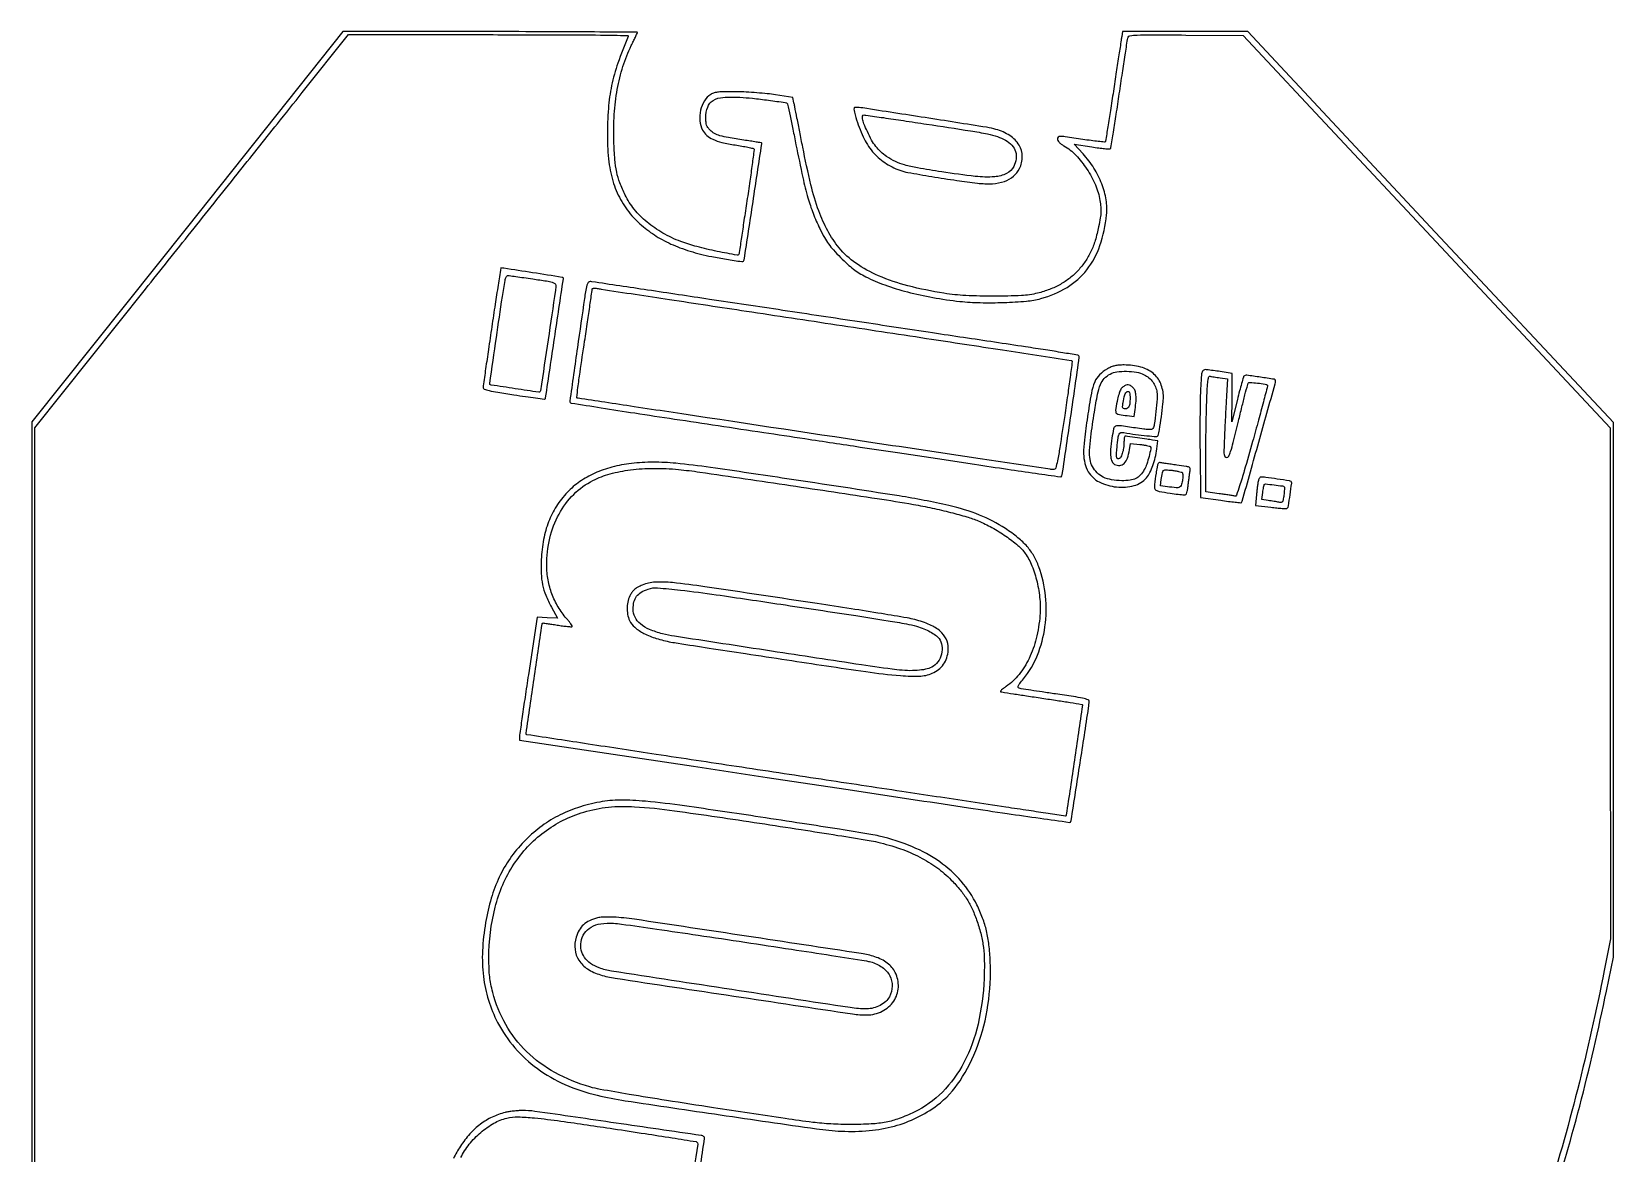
# Model space of a CAD drawing. Extents: x 0 to 1044, y 0 to 1450.
# Drawn here: x 0 to 1044, y 710 to 1450 of the extents above; entities that cross this region are included whole.
import ezdxf

# ---------------------------------------------------------------- set-up
doc = ezdxf.new("R2010")
doc.units = 0

msp = doc.modelspace()

# ---------------------------------------------------------------- linework, layer by layer
for points in [[(582.165625, 2.116386, -0.000002), (503.163098, 2.232869, -0.413781)], [(766.929086, 506.739489, 0.000014), (672.520978, 364.064927, 0.000005), (577.397654, 220.297854, 0.147177)], [(834.734938, 49.525911, 0.000005), (930.424361, 193.983444, 0.000013), (1025.645022, 337.744652, 0.089593)], [(2.048068, 595.25), (2.096135, 1188.5), (75.093946, 1280, 0.000007), (105.27852, 1317.836326, 0.000007), (135.609051, 1355.857813, 0.000007), (162.18129, 1389.169907, 0.000027), (178.595251, 1409.75), (209.098745, 1448), (301.656362, 1448, -0.000519), (349.643606, 1447.950156, -0.002876), (375.451628, 1447.748071, -0.000884), (393.208735, 1447.475466, -0.532935), (393.678235, 1446.75, 0.017961), (386.919615, 1429.272558, 0.032031), (382.823488, 1414.416473, 0.032465), (380.691361, 1399.296343, 0.01904), (380.013137, 1381.026234, 0.02969), (381.042415, 1363.987098, 0.047933), (384.147215, 1349.802613, 0.054309), (389.506142, 1337.795815, 0.05556), (397.291131, 1327.324695, 0.041121), (406.071381, 1319.335106, 0.038913), (416.19783, 1312.725098, 0.036161), (427.924469, 1307.372155, 0.026995), (441.5, 1303.143574, 0.015226), (448.854661, 1301.517968, 0.006876), (458.583073, 1299.814645, 0.001678), (468.762653, 1298.211299, 0.235275), (469.8958, 1298.573376, 0.163528), (470.313101, 1299.384445, 0.000047), (476.127529, 1337.621432, 0.000032), (481.958019, 1376.00472, 0.277221), (481.742477, 1376.528825, 0.120431), (481.527573, 1376.619699, 0.000293), (478.193102, 1377.157002, 0.001854), (474.42621, 1377.7474, 0.001151), (470, 1378.413908, -0.005776), (459.853651, 1380.037891, -0.029716), (454.311032, 1381.333761, -0.054214), (450.705856, 1382.847014, -0.070031), (447.841983, 1385.00417, -0.036221), (446.345312, 1386.734956, -0.076695), (445.516898, 1388.297519, -0.064323), (445.117541, 1390.209326, -0.019543), (445.003738, 1393.173077, -0.085447), (446.227579, 1400.252503, -0.173856), (449.756657, 1404.564053, -0.11909), (456.325223, 1406.6214, -0.030791), (467.5, 1406.676229, -0.01272), (475.68941, 1406.002412, -0.005783), (486.361835, 1404.725304, -0.001553), (497.417334, 1403.237525, -0.163566), (498.765829, 1402.567504, -0.145203), (498.958457, 1402.21238, -0.000191), (500.60526, 1394.41867, -0.001622), (502.421103, 1385.66823, -0.000996), (504.506386, 1375.348125, 0.004137), (509.025897, 1353.68292, 0.015745), (512.382311, 1340.28229, 0.023419), (515.803173, 1330.087145, 0.021774), (520.236667, 1320, 0.012296), (523.346452, 1314.059145, 0.02921), (526.01699, 1309.848673, 0.028674), (529.189981, 1305.932669, 0.011459), (533.954062, 1300.932431, 0.011694), (538.505051, 1296.57847, 0.021921), (542.412442, 1293.313586, 0.024551), (546.271614, 1290.655634, 0.020013), (550.640656, 1288.188694, 0.033109), (563.087774, 1282.811289, 0.021493), (578.074158, 1278.197941, 0.01986), (594.848592, 1274.518347, 0.01709), (612.723322, 1271.962111, 0.022195), (626.011168, 1271.117385, 0.01346), (641.767406, 1271.240501, 0.012938), (656.597443, 1272.140399, 0.043779), (666.143526, 1273.818217, 0.072081), (683.394974, 1281.222005, 0.088992), (696.450475, 1292.831177, 0.084293), (705.136056, 1308.795807, 0.057701), (709.543927, 1329, 0.066281), (709.215242, 1339.003988, 0.051023), (706.328404, 1349.550888, 0.048174), (701.131239, 1359.899763, 0.045051), (693.947064, 1369.316463), (688.118594, 1375.677211), (699.792929, 1373.872238, 0.006337), (704.311382, 1373.232159, 0.009908), (708.215831, 1372.807909, 0.004481), (711.50893, 1372.5457, 0.239283), (712.072888, 1372.783632, 0.135981), (712.373288, 1373.43602, 0.000331), (714.038391, 1383.717692, 0.002081), (715.862927, 1395.338722, 0.00129), (717.913512, 1409, -0.00061), (719.955895, 1422.733764, -0.000945), (721.75669, 1434.589408, -0.000277), (723.347625, 1444.893748, -0.030297), (723.645394, 1446.261815, -0.301695), (724.887401, 1447.329108, -0.021162), (729.693196, 1447.721868, -0.010659), (738.632492, 1447.881997, -0.000884), (761.863935, 1447.761815), (799.585595, 1447.5), (920.732006, 1318), (1041.878417, 1188.5), (1041.939209, 1019.849105), (1042, 851.198209), (1037.934103, 830.349105, -0.01385), (1020.30945, 751.642912, -0.015081), (998.783852, 676.261615, -0.01574)], [(1000.734633, 668.853645, 0.014798), (1021.773886, 740.843119, 0.013167), (1039.431342, 816.799619), (1044, 839.099237), (1044, 1015.518388), (1044, 1191.937538), (923.409244, 1320.968769), (802.818487, 1450), (761.454557, 1450), (720.090626, 1450), (719.51921, 1446.75, 0.005417), (719.135503, 1444.419881, 0.000166), (717.660129, 1434.790981, 0.000327), (715.932801, 1423.44289, 0.000226), (713.99284, 1410.602276, -0.001156), (712.05795, 1397.954413, -0.00188), (710.349769, 1387.224624, -0.00024), (708.789499, 1377.684554, -0.156972), (708.548916, 1377.215583, -0.22646), (708.09674, 1377.055636, -0.001642), (704.008839, 1377.501756, -0.005756), (699.289399, 1378.087571, -0.003604), (693.779973, 1378.876429, 0.001348), (682.185784, 1380.589943, 0.032763), (678.932383, 1380.845956, 0.184971), (677.566502, 1380.343061, 0.216335), (677, 1379.095022, 0.141336), (677.277679, 1378.13231, 0.053031), (678.155394, 1377.018933, 0.042237), (679.527376, 1375.832924, 0.024582), (681.349843, 1374.640866, -0.069987), (689.214136, 1368.412425, -0.044751), (696.481035, 1359.273262, -0.044143), (702.129194, 1348.78777, -0.060269), (705.148592, 1338.5, -0.018225), (705.692372, 1334.296153, -0.03618), (705.75907, 1330.93877, -0.028825), (705.340235, 1327.149963, -0.007858), (704.241612, 1321.228537, -0.023186), (701.980857, 1312.20654, -0.036885), (699.136987, 1304.778214, -0.040379), (695.454714, 1298.348178, -0.036543), (690.673738, 1292.361001, -0.040405), (685.259647, 1287.386283, -0.037655), (678.99194, 1283.216068, -0.036007), (671.893337, 1279.875639, -0.030659), (664, 1277.377175, -0.049617), (653.396276, 1275.816866, -0.011424), (635.303675, 1275.380777, -0.012417), (616.508922, 1275.824069, -0.027109), (602.178372, 1277.299849, -0.023635), (578.382899, 1282.224769, -0.039523), (559.05986, 1288.851056, -0.047655), (543.954853, 1297.193365, -0.072797), (532.971668, 1307.326652, -0.04528), (525.43833, 1318.583035, -0.038148), (519.548676, 1331.664981, -0.02788), (514.379711, 1348.921927, -0.010251), (508.956936, 1373.780767, 0.000143), (506.965314, 1383.887688, 0.000196), (505.168578, 1392.9731, 0.000125), (503.652854, 1400.611753, 0.002364), (503.166592, 1403), (502.436721, 1406.5), (490.96836, 1408.29435, 0.012749), (485.575572, 1408.997771, 0.00646), (478.756331, 1409.622019, 0.006412), (471.69622, 1410.085431, 0.009508), (465.5, 1410.29435, 0.004039), (457.427179, 1410.347713, 0.025206), (453.300652, 1410.133483, 0.049495), (450.584892, 1409.579636, 0.061022), (448.228758, 1408.521845, 0.122573), (444.10989, 1404.383092, 0.078756), (441.572866, 1398.065565, 0.076513), (441.069034, 1391.075619, 0.102152), (442.849451, 1384.984398, 0.091515), (445.597379, 1381.519392, 0.072602), (449.619614, 1378.925144, 0.049904), (455.531211, 1376.912408, 0.017677), (464.313993, 1375.195166, -0.004089), (468.836345, 1374.437875, -0.006232), (472.747931, 1373.699551, -0.002584), (476.070556, 1373.011514, -0.145014), (476.620248, 1372.713085, -0.232405), (476.823387, 1372.117489, -0.000503), (475.555612, 1362.345299, -0.003171), (474.039552, 1351.296157, -0.001946), (472.119851, 1338.294597, 0.000361), (470.155555, 1325.276678, 0.00058), (468.501474, 1314.173003, 0.000089), (467.047094, 1304.319447, 0.037249), (466.997782, 1303.634777, -0.46808), (465.594431, 1302.458052, -0.005715), (452.43252, 1304.978684, -0.014111), (439.118645, 1308.080168, -0.02552), (428.455915, 1311.473631, -0.03986), (416.582772, 1317.046251, -0.04438), (406.19267, 1324.264967, -0.046993), (397.769116, 1332.763451, -0.057974), (391.741515, 1342.141857, -0.023533), (388.251063, 1350.208896, -0.038483), (386.161999, 1357.355979, -0.032062), (384.971452, 1365.604507, -0.011409), (384.299531, 1377.5, -0.023676), (384.545292, 1395.392686, -0.029517), (386.536592, 1411.894115, -0.031614), (390.27589, 1427.022248, -0.036667), (395.75993, 1440.799377, 0.000302), (397.21715, 1443.804346, 0.000439), (398.499271, 1446.458254, 0.000218), (399.585638, 1448.714525, 0.007517), (399.833333, 1449.25, 0.540161), (399.634706, 1449.55833, 0.000065), (371.47311, 1449.779687, 0.001211), (340.124841, 1449.94613, 0.000722), (302.819806, 1450), (205.472946, 1450), (102.785423, 1321.25), (0.0979, 1192.5), (0.04895, 596.25)], [(1043.749295, 590.06707, 0.000013), (1043.497546, 678.546696, 0.413373)], [(484.256825, 533.008649, 0.000006), (442.622391, 539.279798, 0.000006), (398.156816, 545.97623, 0.000008), (357.5, 552.09786, -0.000182)], [(1020.552871, 337.700261, 0.000005), (993.356833, 296.579246, 0.000084)], [(743.943494, 464.647857, -0.000007), (770.431822, 504.607466, -0.039545)], [(594.513353, 594.624058, 0.000007), (558.025932, 600.171325, 0.000311)], [(291.033576, 562.159324, -0.000007), (263.484301, 566.361869, -0.138494)], [(412.5, 617.962701, -0.000043), (501.201427, 604.660027, -0.000219)], [(433.104201, 643.368239, 0.000084), (438.610794, 681.427676, 0.000061), (444.131598, 719.663506, 0.236432), (443.86341, 720.469924, 0.161507), (441.903114, 721.453756, 0.000124), (385.710413, 729.639443, 0.000459), (332.113153, 737.383264, 0.038985), (323.899328, 737.914955, 0.014844), (321.084267, 737.793904, 0.010278), (317.911053, 737.497249, 0.010375), (314.871534, 737.085885, 0.020899), (312.5, 736.612403, 0.051584), (304.000946, 733.587513, 0.050213), (296.218017, 728.865452, 0.047757), (289.20287, 722.445467, 0.038909), (282.9857, 714.375706, 0.031233), (278.40958, 706.312876, 0.046167)], [(283.278603, 706.915551, -0.055147), (288.824524, 715.61428, -0.046292), (296.443993, 723.467744, -0.047675), (305.073668, 729.534238, -0.071838), (313.617739, 732.887696, -0.061637), (321.016244, 733.685863, -0.020982), (331.826749, 733.062387, -0.010658), (349.315476, 730.93796, -0.001634), (384, 725.856717, -0.000835), (404.942539, 722.68295, -0.001366), (422.682973, 719.914507, -0.000135), (438.538519, 717.391423, -0.14596), (439.1548, 717.095282, -0.249968), (439.609474, 715.822405, -0.000214), (434.651565, 682.395825, -0.000296)]]:
    msp.add_lwpolyline(points, format="xyb")
for points in [[(544.0372, 1393.369917, 0.040103), (548.823246, 1380.604482, 0.063714), (555.073789, 1370.769019, 0.070553), (563.067312, 1363.520695, 0.063734), (573.032766, 1358.478901, 0.041566), (578.337306, 1357.079135, 0.002665), (594.140821, 1354.373075, 0.004352), (610.665094, 1351.781739, 0.007802), (624.282916, 1349.984134, 0.040583), (634.105919, 1349.644911, 0.071639), (642.059805, 1351.171586, 0.08932), (648.03321, 1354.519403, 0.107304), (652.014836, 1359.565724, 0.116337), (653.830236, 1367.586549, 0.133291), (651.708465, 1375.133562, 0.115492), (645.697497, 1381.344343, 0.07374), (636.5, 1385.502177, 0.0303), (630.347264, 1386.857212, 0.000363), (589.73997, 1393.221638, 0.000291), (548.630476, 1399.609736, 0.038413), (543.558163, 1400, 0.277185), (542.956938, 1399.63896, 0.141263), (542.767916, 1398.745741, 0.04519), (543.060858, 1396.95831, 0.006444)], [(590.741412, 1388.960745, -0.00099), (619.713732, 1384.501221, -0.011508), (631.000311, 1382.473984, -0.030379), (637.547756, 1380.721882, -0.050683), (642.744431, 1378.379386, -0.076072), (647.00191, 1374.960236, -0.10898), (649.420875, 1370.78609, -0.112064), (649.822231, 1366.071156, -0.08392), (648.248446, 1361.084806, -0.160906), (643.447247, 1356.348933, -0.096088), (635.636848, 1354.205128, -0.047704), (622.871064, 1354.448215, -0.009973), (600.672978, 1357.447944, -0.004591), (584.67412, 1360.086459, -0.024861), (576.092384, 1362.026599, -0.043165), (570.094328, 1364.272844, -0.038939), (564.348733, 1367.581232, -0.035491), (560.435979, 1370.689008, -0.042235), (557.243105, 1374.1565, -0.037788), (554.419975, 1378.425992, -0.021028), (551.612074, 1384, -0.010654), (549.379881, 1389.231653, -0.045542), (548.407299, 1392.479495, -0.115012), (548.459937, 1394.288989, -0.340486), (549.383004, 1395, -0.036059), (550.622689, 1394.910479, -0.000206), (562.191962, 1393.225969, -0.000879), (575.385868, 1391.275679, -0.000558)], [(303.72656, 1255.248022, 0.000602), (301.515205, 1240.283153, 0.000947), (299.655953, 1227.42584, 0.000221), (298.05239, 1216.150812, 0.038999), (297.97656, 1214.946326, 0.321004), (298.666786, 1214.012109, 0.022144), (302.012335, 1213.089886, 0.015644), (307.651599, 1211.985383, 0.002797), (318.25, 1210.312707, 0.001434), (326.035817, 1209.151356, 0.002347), (332.640905, 1208.217131, 0.000288), (338.520391, 1207.417117, 0.219075), (338.804145, 1207.50386, 0.175372), (339.258087, 1208.343612, 0.000052), (345.11612, 1247.567581, 0.000042), (350.981461, 1286.891198, 0.237674), (350.754607, 1287.578727, 0.158779), (350.276316, 1287.821965, 0.00006), (330.672241, 1290.89365, 0.000214), (311.708137, 1293.854444, 0.040585), (309.753493, 1293.998022, 0.367448), (309.633944, 1293.894836, 0.000041), (307.878515, 1282.614394, 0.000998), (305.958586, 1270.105978, 0.000599)], [(330.75, 1286.798202, -0.002811), (339.894659, 1285.417975, -0.029185), (343.611634, 1284.611044, -0.089325), (345.383837, 1283.754304, -0.239748), (346.002218, 1282.542046, -0.037256), (345.762256, 1279.278252, -0.000185), (340.894443, 1246.681272, -0.000053), (335.851432, 1213.020789, -0.140545), (335.468358, 1212.181267, -0.25873), (334.875861, 1211.96021, -0.000217), (319.050222, 1214.347014, -0.000309), (303.366061, 1216.729355, -0.15985), (302.498273, 1217.168394, -0.236785), (302.325275, 1217.689744, -0.00004), (306.765291, 1248.161388, -0.000727), (310.73562, 1275.119657, -0.008255), (312.496873, 1285.75, -0.033799), (312.812447, 1286.994852, -0.047229), (313.270088, 1288.047121, -0.056824), (313.791018, 1288.779671, -0.211578), (314.295313, 1289.006156, -0.033955), (315.179178, 1288.9506, -0.000682), (319.625811, 1288.360109, -0.001615), (324.818861, 1287.646207, -0.001084)], [(366.534979, 1282.75, 0.018847), (364.892214, 1273.838843, 0.000771), (360.239373, 1241.539923, 0.000083), (355.190266, 1206.061028, 0.235883), (355.483092, 1205.183575, 0.158448), (356.058314, 1204.890574, 0.000084), (375.938566, 1201.75028, 0.00111), (398.091245, 1198.305202, 0.000675), (424.287516, 1194.326998, -0.000017), (453.079601, 1189.993353, -0.000015), (483.184458, 1185.460147, -0.000015), (510.384352, 1181.36271, -0.000045), (529, 1178.556144, -0.000001), (546.94352, 1175.849238), (571.481656, 1172.147429), (597.919258, 1168.159031), (622.363083, 1164.471379, 0.000666), (644.191993, 1161.207919, 0.001102), (662.62813, 1158.518275, 0.000061), (679.23421, 1156.135036, 0.236206), (679.585296, 1156.251963, 0.16163), (680.29729, 1157.671469, 0.000138), (685.900647, 1196.274582, 0.000101), (691.515623, 1235.088163, 0.243008), (691.156644, 1236.125001, 0.150054), (690.54044, 1236.432472, 0.000357), (680.558514, 1238.086684, 0.002256), (669.273707, 1239.896262, 0.001397), (656, 1241.925407, -0.000123), (635.581943, 1244.993502, -0.000019), (594.709715, 1251.14698, -0.000021), (546.45464, 1258.415874, -0.000018), (495.79903, 1266.050406, 0.000168), (447.494243, 1273.31582, 0.000275), (406.573289, 1279.433557, 0.000021), (369.802149, 1284.908655, 0.036959), (368.568082, 1285, 0.132994), (367.945609, 1284.831448, 0.076932), (367.339742, 1284.339062, 0.067664), (366.841489, 1283.610265, 0.061217)], [(531.318164, 1256.551032, -0.000255), (590.717761, 1247.55967, -0.000424), (640.807875, 1239.907868, -0.000012), (686.145127, 1232.941655, -0.159562), (686.644862, 1232.688472, -0.233185), (686.811032, 1232.198898, -0.000304), (685.444746, 1221.874767, -0.002464), (683.84383, 1210.271994, -0.001504), (681.845251, 1196.589969, -0.001145), (678.637553, 1175.41553, -0.011692), (677.083202, 1166.67639, -0.021463), (675.913439, 1161.943988, -0.33293), (674.652884, 1161, -0.037069), (672.20659, 1161.181611, -0.000048), (624.564651, 1168.299322, -0.000256), (555.32134, 1178.687378, -0.000041), (420.628186, 1198.976364, 0.000087), (397.644455, 1202.436279, 0.000144), (378.232626, 1205.349307, 0.000006), (360.685743, 1207.9771, 0.037178), (360.378186, 1208, -0.445335), (359.84608, 1208.591174, -0.004223), (360.582597, 1215.051252, -0.005981), (361.949791, 1225.198589, -0.000879), (365.000743, 1245.712152, 0.000449), (366.917152, 1258.52179, 0.000714), (368.531468, 1269.486413, 0.000138), (369.938707, 1279.158836, 0.036066), (370, 1280.007465, -0.26168), (370.228999, 1280.415059, -0.099647), (370.863301, 1280.645443, -0.058356), (371.882573, 1280.67927, -0.024257), (373.25, 1280.497842, 0.007502), (375.858056, 1280.062472, 0.000013), (421.023148, 1273.218943, 0.000098), (471.730575, 1265.547093, 0.000061)], [(710.083472, 1227.451344, 0.064379), (704.833123, 1223.477623, 0.100334), (701.666864, 1218.792898, 0.053615), (699.453302, 1211.299159, 0.007907), (696.86546, 1195.688441, 0.007655), (694.831745, 1180.505752, 0.033201), (694.364459, 1171.435005, 0.056399), (695.183491, 1165.050439, 0.072583), (697.403878, 1159.573808, 0.145973), (704.689177, 1152.77587, 0.089561), (716.05383, 1149.480081, 0.090836), (727.70193, 1150.385323, 0.156942), (735.805756, 1155.580516, 0.053115), (738.139506, 1159.117495, 0.032953), (740.130123, 1163.682123, 0.030366), (741.667747, 1168.937504, 0.026739), (742.636985, 1174.568402), (743.259001, 1179.860785), (739.8795, 1180.446567, 0.006589), (736.081885, 1181.053389, 0.001605), (729.801971, 1181.951581, 0.000725), (723.239375, 1182.859019, 0.027394), (721.75, 1182.980191, 0.328454), (721.457409, 1182.776433, 0.031995), (721.218674, 1181.892619, 0.030766), (721.050684, 1180.686048, 0.018837), (720.994423, 1179.25, -0.035074), (720.702955, 1175.186582, -0.043618), (719.843761, 1171.498926, -0.049307), (718.646071, 1168.777752, -0.270749), (717.315064, 1168, -0.225561), (716.529459, 1168.373403, -0.141805), (716.124496, 1169.326789, -0.046746), (716.07243, 1171.290058, -0.005865), (716.406958, 1175.535193, -0.006428), (717.074748, 1181.981317, -0.076516), (717.739129, 1184.392983, -0.22821), (718.879188, 1185.354233, -0.109111), (720.840453, 1185.421748, 0.010554), (728.701121, 1184.138324, 0.012873), (736.105521, 1183.283115, 0.005659), (742.616229, 1182.774717, 0.346811), (743.517274, 1183.392547, 0.037001), (744.414618, 1187.257825, 0.00462), (745.6591, 1195.785797, 0.00511), (746.735613, 1204.322121, 0.028815), (747, 1208.905984, 0.099462), (745.21943, 1217.768445, 0.123533), (740.197504, 1224.480219, 0.108097), (732.005113, 1228.613385, 0.063517), (721.068499, 1229.987955, 0.017538), (717.576046, 1229.859001, 0.038759), (714.940097, 1229.462077, 0.043809), (712.6034, 1228.701959, 0.029315)], [(734.269694, 1223.590885, -0.058943), (737.46542, 1221.536703, -0.063236), (740.008988, 1218.836046, -0.063557), (741.787059, 1215.598298, -0.060556), (742.731605, 1211.964366, -0.052536), (742.856616, 1207.55694, -0.008994), (742.063937, 1199.203392, -0.006426), (740.995485, 1190.730999, -0.104193), (740.026749, 1188.04328, -0.227756), (739.18013, 1187.501401, -0.038524), (737.208137, 1187.413655, -0.023539), (734.027696, 1187.667397, -0.005201), (728.608185, 1188.415014, 0.004259), (718.054005, 1189.89122, 0.134996), (715.486361, 1189.534829, 0.243505), (714.118534, 1187.866662, 0.017019), (713.030228, 1181.712946, 0.013745), (712.175376, 1174.214836, 0.047485), (712.218693, 1169.331245, 0.082482), (713.082873, 1166.188705, 0.171039), (714.834423, 1164.38869, 0.137685), (718.19446, 1163.754343, 0.174207), (721.045649, 1165.068882, 0.114799), (723.226894, 1168.507824, 0.04455), (724.617221, 1174.007695), (725.291649, 1178.225336), (731.395825, 1177.54412, -0.009254), (733.786106, 1177.232483, -0.012786), (735.916793, 1176.858565, -0.00939), (737.662629, 1176.471694, -0.134654), (738.214535, 1176.166917, -0.253468), (738.672113, 1174.698446, -0.012752), (737.538109, 1169.625324, -0.020652), (736.033891, 1164.523527, -0.050474), (734.407221, 1160.966117, -0.050451), (731.71747, 1157.281347, -0.095057), (728.796285, 1155.061193, -0.084297), (725.01742, 1153.92471, -0.033194), (719.574378, 1153.610946, -0.040738), (712.771509, 1154.226336, -0.069867), (707.35899, 1155.967004, -0.081441), (703.210063, 1158.886483, -0.079511), (700.170337, 1163, -0.080716), (698.644519, 1167.656867, -0.047963), (698.295387, 1173.499055, -0.024943), (699.063724, 1182.406997, -0.004485), (701.468833, 1198.89064, -0.00978), (703.533443, 1210.676667, -0.049666), (705.45138, 1217.052017, -0.088867), (708.003743, 1221.045092, -0.082067), (711.847806, 1224.034756, -0.092893), (716.277939, 1225.463599, -0.03665), (722.70026, 1225.807346, -0.036751), (729.271379, 1225.192728, -0.071826)], [(771.540206, 1214.75, 0.009127), (771.30377, 1208.12402, 0.002278), (771.164452, 1197.290132, 0.002327), (771.11921, 1184.892797, 0.002337), (771.189512, 1172.514279), (771.5, 1142.528558), (784.810729, 1140.658341, 0.002796), (789.939042, 1139.96701, 0.004507), (794.314989, 1139.442058, 0.001016), (798.141758, 1139.025812, 0.227959), (798.473993, 1139.144062, 0.127457), (799.017692, 1140.07832, 0.000046), (809.936231, 1179.013109, 0.000083), (820.732223, 1217.549292, 0.068352), (821, 1219.498946, 0.366775), (820.130555, 1220.524757, 0.00462), (811.04357, 1221.948312, 0.005595), (802.03535, 1223.171541, 0.226513), (800.202121, 1222.560499, 0.130235), (799.835414, 1221.954996, 0.001781), (798.622094, 1217.766624, 0.004891), (797.274568, 1212.871478, 0.003181), (795.809264, 1207.191712), (792.118529, 1192.5), (792.309264, 1208.478198), (792.5, 1224.456395), (784.5, 1225.65308, 0.006905), (775.386729, 1226.887876, 0.207995), (773.218403, 1226.242522, 0.200621), (772.171729, 1224.209222, 0.006371)], [(784.391821, 1221.501519), (789.283643, 1220.834919), (788.651558, 1209.66746, 0.001137), (788.362407, 1204.344332, 0.000531), (788.010856, 1197.447629, 0.000526), (787.65742, 1190.212994, 0.000737), (787.358055, 1183.75, 0.001999), (786.96726, 1174.180244, 0.032628), (787.058492, 1170.970775, 0.141367), (787.614577, 1169.556079, 0.23293), (788.743473, 1169, 0.278833), (790.102956, 1169.822049, 0.041863), (791.396893, 1172.88748, 0.017864), (793.112561, 1178.853537, 0.001867), (796.580591, 1192.991025, -0.001372), (798.844168, 1202.258192, -0.002141), (800.849633, 1210.225376, -0.000587), (802.634577, 1217.156526, -0.07523), (802.982468, 1217.971633, -0.279128), (804.040211, 1218.512691, -0.008506), (809.147159, 1218.059087, -0.011127), (814.136695, 1217.417664, -0.160172), (815.710829, 1216.622504, -0.267029), (815.82353, 1216.204768, -0.000222), (813.005847, 1205.561867, -0.002192), (809.790323, 1193.64907, -0.00133), (805.887409, 1179.584241, -0.001515), (800.388531, 1160.196917, -0.009139), (797.319721, 1150.194196, -0.00859), (795.171255, 1143.985406, -0.390483), (794.063028, 1143.414178, 0.026198), (793.043352, 1143.638177, 0.002217), (790.388827, 1144.064993, 0.002937), (787.215195, 1144.541768, 0.002268), (783.75, 1145.025511), (775, 1146.206576), (775.003331, 1168.853288, -0.002419), (775.052311, 1178.677415, -0.001821), (775.197782, 1189.479222, -0.001841), (775.408955, 1199.635232, -0.004245), (775.660612, 1207.267469, -0.002701), (776.081454, 1216.243168, -0.023311), (776.477027, 1220.231182, -0.064544), (777.023851, 1222.173795, -0.374459), (777.907281, 1222.601528, 0.020419), (778.816492, 1222.393571, 0.003997), (780.469111, 1222.099619, 0.004236), (782.402193, 1221.788524, 0.003914)], [(720.326041, 1215.515814, 0.116133), (718.950564, 1213.974344, 0.044164), (717.797242, 1211.313879, 0.029358), (716.724926, 1207.316461, 0.00956), (715.604696, 1201.305904, 0.06074), (715.50887, 1199.120175, 0.236204), (716.186534, 1197.993301, 0.100694), (717.949375, 1197.320174, 0.007359), (723.108584, 1196.543993), (727.717169, 1195.919867), (728.358584, 1200.599505, 0.015439), (728.947797, 1206.172142, 0.042158), (728.908997, 1210.13176, 0.062209), (728.276761, 1212.981474, 0.111159), (727, 1215, 0.049461), (725.30814, 1216.386587, 0.128343), (723.829911, 1216.896924, 0.125948), (722.272994, 1216.62415, 0.046783)], [(725, 1208.02277, -0.023333), (724.841641, 1204.631192, -0.084785), (724.283785, 1202.554908, -0.149494), (723.272931, 1201.421799, -0.137244), (721.765203, 1201, -0.079295), (720.694361, 1201.170899, -0.238252), (720.185408, 1201.678736, -0.107993), (720.077172, 1202.720154, -0.011744), (720.404037, 1205.125244, -0.031114), (721.560274, 1210.277124, -0.183341), (723.196708, 1212.449369, -0.514278), (724.545834, 1211.898742, -0.058388)], [(395.873755, 1164.963183, 0.033782), (383.022203, 1162.573919, 0.042909), (371.637828, 1158.583742, 0.04615), (361.802377, 1153.015934, 0.051844), (353.56676, 1145.923622, 0.046835), (346.38141, 1136.715943, 0.04977), (341.203021, 1126.511267, 0.046633), (337.904023, 1114.904792, 0.033424), (336.329673, 1101.5, 0.023395), (336.299543, 1092.387871, 0.042118), (337.250213, 1084.98149, 0.043424), (339.401775, 1077.992385, 0.026673), (343.063907, 1070.18853), (346.983479, 1062.87706), (340.311392, 1063.18853), (333.639304, 1063.5), (327.879382, 1025.5, 0.000783), (325.667657, 1010.752733, 0.001186), (323.793891, 997.914435, 0.000437), (322.216084, 986.852855, 0.029348), (322.05973, 984.953397), (322, 982.406795), (436.75, 965.122152), (485.577653, 957.767275), (537.407792, 949.960073), (584.802989, 942.820857, -0.000001), (618.276525, 937.778614, 0.000913), (643.921851, 933.963392, 0.001506), (665.607349, 930.844421, 0.000114), (685.068539, 928.109687, 0.235404), (685.631443, 928.298109, 0.159192), (686.132549, 929.285425, 0.000068), (692.009068, 967.19391, 0.000272), (697.627626, 1003.601894, 0.036177), (697.987503, 1008.076819, 0.33146), (697.282575, 1009.03919, 0.021405), (693.714803, 1009.971753, 0.014768), (687.622214, 1011.101374, 0.002414), (675.75, 1012.883132, -0.001054), (667.097068, 1014.157706, -0.001564), (659.521864, 1015.314095, -0.000681), (653.052706, 1016.331384, -0.031712), (651.749962, 1016.623713, -0.238858), (651.141397, 1017.194151, -0.199332), (651.18144, 1018.089156, -0.055123), (652.146765, 1019.669487, -0.006891), (654.652342, 1022.8174, 0.076393), (663.856176, 1038.398458, 0.061295), (668.843448, 1057.249834, 0.059285), (669.20131, 1077.393378, 0.061707), (664.787575, 1096.773428, 0.042693), (661.436429, 1104.032097, 0.0502), (657.048489, 1110.20229, 0.044039), (651.034758, 1115.967328, 0.023438), (642.693311, 1122.041516, 0.051125), (625.636033, 1130.929736, 0.03852), (605.431741, 1137.206375, 0.016938), (572.618354, 1143.528344, 0.001958), (498.5, 1154.92315, 0.00137), (448.157555, 1162.320068, 0.011407), (425.272485, 1165.087307, 0.024799), (410.213013, 1165.809696, 0.028663)], [(427.008399, 1161.001808, -0.012899), (441.04779, 1159.304026, -0.000369), (500.776483, 1150.467403, -0.000613), (558.17088, 1141.860902, -0.006208), (582, 1137.954567, -0.009164), (594.36002, 1135.536096, -0.009276), (606.572914, 1132.675174, -0.009653), (617.307571, 1129.727811, -0.025969), (624.770211, 1127.094758, -0.029575), (633.85453, 1122.703669, -0.024126), (643.019751, 1116.987731, -0.024673), (650.905945, 1110.927509, -0.061387), (655.823005, 1105.581522, -0.061985), (660.231043, 1097.458644, -0.035086), (663.579525, 1086.756939, -0.034346), (665.486466, 1075.264554, -0.045726), (665.532789, 1064.683449, -0.03782), (663.032463, 1049.443537, -0.051577), (658.376233, 1036.334062, -0.057916), (651.706466, 1025.696743, -0.073232), (643.212737, 1017.802358, 0.013112), (641.510981, 1016.564546, 0.025683), (640.236585, 1015.477036, 0.031971), (639.46063, 1014.642573, 0.532076), (639.552263, 1014.338605, 0.036299), (640.305914, 1014.164142, 0.000183), (647.959607, 1012.971743, 0.000829), (656.676201, 1011.631801, 0.000525), (666.842144, 1010.097215, -0.000984), (676.961785, 1008.560107, -0.001612), (685.527486, 1007.213492, -0.00016), (693.1796, 1005.982704, -0.178213), (693.460725, 1005.824523, -0.21631), (693.591972, 1005.367238, -0.000019), (688.248022, 969.174679, -0.000034), (682.928452, 933.173652, -0.110588), (682.607414, 932.338644, -0.28999), (682.484837, 932.284056, -0.000021), (670.928428, 933.978293, -0.000685), (658.153726, 935.86956, -0.000412), (643, 938.147012, 0.000075), (619.830743, 941.6451, 0.000012), (574.472743, 948.48522, 0.000013), (521.035516, 956.540974, 0.000012), (465.183806, 964.957895, -0.000201), (412.122148, 972.974916, -0.000334), (367.393036, 979.781922, -0.000008), (326.861942, 985.978376, -0.159758), (326.51031, 986.156357, -0.237142), (326.321096, 986.72787, -0.000034), (331.637359, 1022.87335, -0.000043), (336.946295, 1058.930171, -0.172136), (337.323768, 1059.642646, -0.223267), (337.488095, 1059.694079, -0.000469), (340.190994, 1059.321618, -0.003022), (343.244614, 1058.879076, -0.001856), (346.837063, 1058.322608, 0.006066), (350.454504, 1057.79342, 0.00941), (353.588861, 1057.433574, 0.004257), (356.237746, 1057.202604, 0.219386), (356.710288, 1057.376955, 0.348546), (356.756496, 1057.778253, 0.012441), (355.84682, 1059.163693, 0.018141), (354.600398, 1060.830246, 0.011108), (353.017913, 1062.706559, -0.047179), (347.521314, 1070.267871, -0.044382), (343.408944, 1078.878052, -0.044091), (340.859013, 1088.136575, -0.045188), (340, 1097.622131, -0.057006), (342.05938, 1115.626264, -0.067597), (348.130056, 1131.62006, -0.07209), (357.824963, 1144.595621, -0.079632), (370.512102, 1153.773387, -0.050857), (381.758728, 1158.07997, -0.034218), (395.260974, 1160.756089, -0.030957), (410.505504, 1161.753889, -0.024508)], [(742.125653, 1158.486659, 0.004898), (741.10439, 1151.125281, 0.076167), (741.165333, 1148.584699, 0.226636), (742.089157, 1147.295484, 0.084286), (744.25, 1146.542972, 0.003726), (751.378646, 1145.396293, 0.008538), (756.769438, 1144.66429, 0.005344), (760.919593, 1144.217679, 0.163968), (761.919508, 1144.450253, 0.189421), (762.272978, 1144.92222, 0.011761), (762.704612, 1146.649415, 0.016088), (763.114088, 1148.787844, 0.011148), (763.444792, 1151.227623, -0.003139), (763.753902, 1153.819348, -0.003093), (764.096976, 1156.41981, -0.003039), (764.425484, 1158.694389, -0.011833), (764.670517, 1160.095133, 0.103925), (764.654619, 1161.6441, 0.240762), (763.935106, 1162.51606, 0.065982), (762.02169, 1163.059221, 0.003642), (755.844027, 1163.914272, -0.002383), (752.146815, 1164.416513, -0.003104), (748.767656, 1164.913371, -0.002314), (745.941718, 1165.360218, -0.028403), (744.875653, 1165.596646, 0.243798), (744.007714, 1165.417784, 0.130798), (743.347271, 1164.510404, 0.047824), (742.786805, 1162.512391, 0.007565)], [(759.374818, 1158.961209, -0.173373), (759.675959, 1158.38277, -0.025416), (759.791119, 1157.04459, -0.026202), (759.762322, 1155.386505, -0.019776), (759.563545, 1153.575182, -0.041879), (758.830013, 1150.47807, -0.222624), (757.669162, 1149.242853, -0.120015), (755.513651, 1148.940342, -0.00919), (749.649276, 1149.634594), (745.01941, 1150.269188), (745.593078, 1154.384594, -0.012182), (746.337811, 1158.916761, -0.171554), (747.154162, 1160.319588, -0.192054), (748.632159, 1160.816741, -0.015933), (752.7464, 1160.458433, -0.011188), (755.013772, 1160.136344, -0.014668), (757.066858, 1159.735492, -0.012169), (758.743484, 1159.313644, -0.119727)], [(809.673381, 1153.75, 0.022462), (809.422292, 1152.458846, 0.004255), (809.090758, 1150.082939, 0.004537), (808.752103, 1147.299253, 0.00415), (808.453102, 1144.425962), (807.776257, 1137.351923), (817.936008, 1136.057174, 0.006371), (821.874992, 1135.606122, 0.0098), (825.294776, 1135.326202, 0.004697), (828.174017, 1135.174389, 0.210186), (828.720251, 1135.386917, 0.157512), (829.535988, 1136.981179, 0.004865), (830.656719, 1144.359001, 0.003602), (831.673865, 1151.9145, 0.25321), (831.22953, 1153.062204, 0.139472), (830.233123, 1153.517084, 0.001287), (822.124827, 1154.730367, 0.003717), (814.59564, 1155.78007, 0.032785), (811.245072, 1156, 0.179368), (810.811797, 1155.839402, 0.062866), (810.359232, 1155.339062, 0.05258), (809.957121, 1154.611111, 0.040678)], [(826.779565, 1149.553768, -0.203759), (826.923207, 1149.197639, -0.007889), (826.873332, 1147.748767, -0.012962), (826.73999, 1146.000169, -0.008662), (826.50095, 1144.006904, -0.009572), (826.001913, 1140.830233, -0.113747), (825.518288, 1139.691072, -0.2323), (824.713015, 1139.265382, -0.054478), (823.148306, 1139.389352, 0.004214), (821.835735, 1139.627501, 0.001638), (820.015725, 1139.935761, 0.001621), (818.042235, 1140.2568, 0.002009), (816.203097, 1140.542294), (811.906193, 1141.191644), (812.580511, 1145.845822, -0.004822), (812.863043, 1147.671613, -0.006636), (813.154474, 1149.306133, -0.00441), (813.428426, 1150.667822, -0.076679), (813.587514, 1151.089948, -0.298461), (814.304745, 1151.460832, -0.003268), (820.035192, 1150.831475, -0.004652), (825.619485, 1150.128479, -0.164168)], [(403.030345, 1084.719278, 0.022703), (400.207639, 1083.421834, 0.050305), (398.224157, 1082.13146, 0.056975), (396.691698, 1080.581361, 0.037724), (395.296795, 1078.5, 0.066993), (393.71515, 1074.554254, 0.052269), (393.05628, 1069.978458, 0.052383), (393.360905, 1065.377118, 0.068177), (394.635327, 1061.356062, 0.108258), (398.136517, 1056.833097, 0.054352), (404.178213, 1052.807235, 0.045301), (412.268115, 1049.49465, 0.030274), (422, 1047.138076, 0.005832), (426.699046, 1046.353767, 0.000161), (447.153125, 1043.191323, 0.000331), (471.207017, 1039.496548, 0.000227), (498.5, 1035.335457, 0.001626), (550.597284, 1027.590195, 0.014655), (573.502188, 1024.943783, 0.034131), (586.7983, 1024.71125, 0.103593), (595.5, 1027, 0.06933), (599.518957, 1029.761847, 0.074188), (602.523626, 1033.461046, 0.072341), (604.371137, 1037.960341, 0.061377), (605, 1043.064007, 0.112271), (603.605915, 1049.194301, 0.10416), (599.676437, 1054.312261, 0.077057), (592.903581, 1058.508005, 0.034802), (583, 1061.91402, 0.023482), (577.824162, 1063.04275, 0.001213), (560.959375, 1065.856756, 0.001925), (540.880845, 1069.077628, 0.001396), (518.5, 1072.515533, 0.000465), (444.373797, 1083.619732, 0.010617), (423.035243, 1086.33422, 0.039487), (411.636459, 1086.634811, 0.083413)], [(494.5, 1072.045143, -0.000262), (543.967586, 1064.564142, -0.002458), (565.232859, 1061.22974, -0.005123), (577.396659, 1059.133029, -0.025945), (584.092509, 1057.54532, -0.02454), (588.855812, 1055.893697, -0.030077), (593.11089, 1053.875011, -0.033434), (596.576236, 1051.654062, -0.066971), (598.905474, 1049.393041, -0.13333), (600.863083, 1044.781143, -0.097148), (600.542212, 1039.193614, -0.094412), (598.104044, 1034.005438, -0.117021), (594.069302, 1030.535838, -0.070027), (590.082623, 1029.137146, -0.03113), (584.551129, 1028.383801, -0.027816), (578.043746, 1028.269901, -0.021748), (571, 1028.845998, -0.006252), (547.743583, 1032.06645, -0.000536), (488.342837, 1041.115567, -0.000181), (424.263892, 1050.971421, -0.023943), (416.5, 1052.552109, -0.035507), (407.789112, 1055.435996, -0.076856), (401.768289, 1059.078724, -0.103785), (398.249611, 1063.552585, -0.115414), (397, 1068.894051, -0.060452), (397.578375, 1073.660282, -0.101108), (399.30311, 1077.295059, -0.098039), (402.36009, 1080.035005, -0.054188), (406.941601, 1082.119781, -0.099144), (413.090522, 1082.86824, -0.009511), (428.179674, 1081.422268, -0.007323), (451.891962, 1078.341381, -0.00143)], [(375, 941.535642, 0.034195), (360.390521, 937.80215, 0.040724), (347.292014, 932.264737, 0.041719), (335.527774, 924.810948, 0.039196), (324.897495, 915.364528, 0.039423), (315.774366, 904.246047, 0.041557), (308.688717, 892.020515, 0.039081), (303.39425, 878.126755, 0.028354), (299.630797, 862, 0.031398), (297.582865, 843.422673, 0.041739), (298.201185, 826.448076, 0.044668), (301.528479, 810.769419, 0.045796), (307.570085, 796.068208, 0.057156), (318.933586, 779.301573, 0.057445), (333.780585, 765.574805, 0.054942), (351.98676, 755.110082, 0.044993), (373.292605, 748.002798, 0.02053), (391.790134, 744.426267, 0.000968), (454.558862, 735.067748, 0.000852), (518.006124, 725.843997, 0.024256), (534.5, 724.286348, 0.033981), (552.818099, 724.694518, 0.043479), (569.421667, 727.66643, 0.046443), (584.339092, 733.227624, 0.04954), (597.631273, 741.352622, 0.086115), (612.768232, 757.557734, 0.056498), (624.287262, 780.424045, 0.051845), (631.214647, 807.534239, 0.047256), (632.71892, 836.361815, 0.018302), (631.857992, 847.249895, 0.028933), (630.243128, 856.471758, 0.031056), (627.680751, 864.956265, 0.026083), (623.956623, 873.582634, 0.063908), (613.552486, 889.211187, 0.060463), (599.361972, 902.039675, 0.055314), (581.323849, 911.98161, 0.040193), (559.5, 919.04166, 0.017783), (553.857192, 920.16773, 0.000708), (533.140625, 923.51081, 0.001248), (508.590764, 927.374016, 0.000882), (481, 931.59538, 0.001968), (430.967104, 938.958752, 0.012171), (405.159483, 942.014186, 0.02394), (388.451228, 942.777153, 0.044929)], [(480.432958, 927.570129, -0.000906), (507.811139, 923.376561, -0.001279), (532.192804, 919.53283, -0.000734), (552.75684, 916.206039, -0.017926), (558.432958, 915.068994, -0.025705), (573.385931, 910.688941, -0.034793), (586.318749, 905.130766, -0.037846), (597.45006, 898.288932, -0.042138), (607, 890.063826, -0.021395), (612.905872, 883.501353, -0.032807), (617.375983, 877.297941, -0.033447), (620.936364, 870.654145, -0.023442), (624.072493, 862.761215, -0.02275), (626.683785, 853.875826, -0.029892), (628.201695, 845.561591, -0.026788), (628.815748, 836.444426, -0.013787), (628.656829, 825, -0.045296), (624.657554, 794.875764, -0.065046), (615.376814, 769.641376, -0.074142), (601.138788, 750.127915, -0.086844), (582.5, 736.844617, -0.023323), (572.577693, 732.657875, -0.040313), (563.956216, 730.252623, -0.034816), (554.230871, 729.061403, -0.013074), (540.5, 728.702548, -0.013581), (527.555913, 729.054411, -0.016864), (515.55747, 730.113744, -0.006896), (497.457072, 732.582904, -0.000558), (450, 739.778925, -0.001249), (419.06828, 744.583555, -0.002434), (394.423616, 748.59774, -0.001925), (375.297394, 751.884499, -0.026972), (368.5, 753.461481, -0.054857), (345.422254, 762.988205, -0.0678), (326.732014, 776.802403, -0.070493), (312.95704, 794.619071, -0.066379), (304.328662, 815.922045, -0.013971), (303.083173, 821.380562, -0.021355), (302.339919, 826.178483, -0.018765), (301.951997, 831.449698, -0.008073), (301.81247, 838.5, -0.062896), (305.93505, 872.127799, -0.082403), (318.312236, 900.446483, -0.08877), (338.276805, 921.724669, -0.087206), (364.5, 934.919762, -0.047844), (380.663535, 938.139193, -0.041098), (398.004456, 938.465933, -0.019247), (424.313159, 935.778409, -0.002472)], [(373.5, 865.135062, 0.047021), (368.244508, 863.212113, 0.073702), (364.257948, 860.532067, 0.077939), (361.370333, 856.933497, 0.059507), (359.392918, 852.279648, 0.097176), (358.672273, 844.219118, 0.117667), (361.189391, 837.07683, 0.107079), (366.911927, 831.366163, 0.07), (375.413646, 827.454301, 0.035286), (385.193849, 825.257731, 0.000287), (463.395465, 813.453938, 0.000267), (541.894305, 801.694297, 0.038099), (551.215475, 801.021962, 0.114891), (561.437143, 803.446971, 0.130046), (568.996804, 810.08206, 0.136157), (572.07295, 819.328947, 0.131309), (570.009231, 828.981906, 0.057191), (567.763209, 832.365592, 0.053274), (564.760009, 835.243461, 0.049433), (560.998942, 837.595479, 0.037839), (556.5, 839.415564, 0.03936), (547.629315, 841.493596, 0.000281), (471.800834, 853.021304, 0.000436), (397.868455, 864.152353, 0.024409), (384, 865.540403, 0.011162), (380.908595, 865.628913, 0.011222), (377.821875, 865.579084, 0.011095), (375.135663, 865.415629, 0.043484)], [(470.813818, 849.043967, -0.00052), (501.48032, 844.3711, -0.000808), (527.912018, 840.271659, -0.000223), (550.941045, 836.651306, -0.027715), (553.813818, 836.033608, -0.085991), (561.391577, 832.477547, -0.117735), (566.37627, 826.863396, -0.129744), (568.001248, 820.035413, -0.117502), (566.144664, 813.009323, -0.088038), (563.721092, 809.936959, -0.05798), (560.025892, 807.346336, -0.056149), (555.681794, 805.593907, -0.067919), (551.329766, 805, -0.037603), (540.255534, 805.834034, -0.000377), (462.047584, 817.741649, -0.000281), (382.708739, 829.928302, -0.051307), (374.618624, 832.041501, -0.060773), (368.871412, 835.029334, -0.090645), (364.860831, 839.009682, -0.100603), (362.783397, 843.817654, -0.091727), (362.651604, 849.222713, -0.107554), (364.875382, 854.908035, -0.115542), (369.217637, 858.982563, -0.094968), (375.664748, 861.220931, -0.052933), (384, 861.546453, -0.018561), (389.387013, 860.984991, -0.000516), (412.595309, 857.667087, -0.001059), (439.879604, 853.678744, -0.000727)]]:
    msp.add_lwpolyline(points, format="xyb", close=True)

doc.saveas('drawing.dxf')
